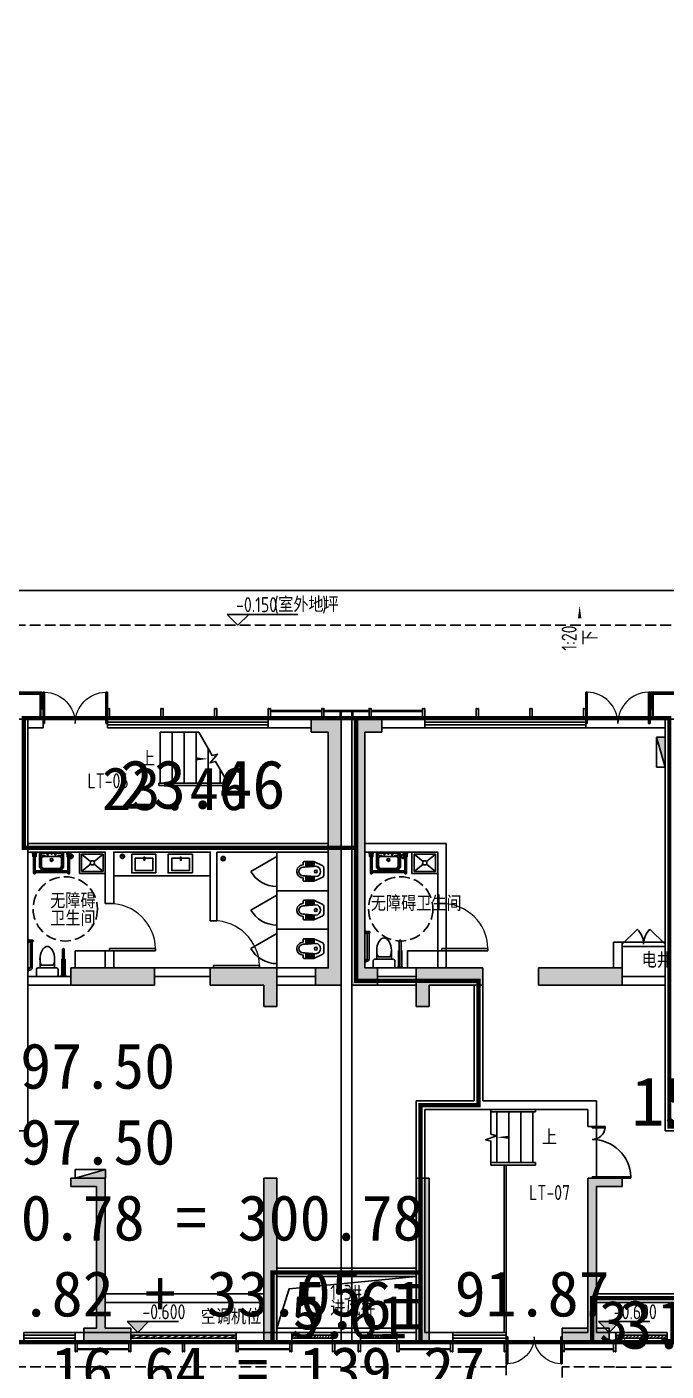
# Model space of a CAD drawing. Extents: x 512858 to 514372, y -232486 to -231710.
# Drawn here: x 513202.3 to 513217.2, y -231778.71 to -231747.37 of the extents above; entities that cross this region are included whole.
import ezdxf

# ---------------------------------------------------------------- set-up
doc = ezdxf.new("R2010")
doc.units = 0
doc.header["$LTSCALE"] = 1000
doc.linetypes.add('__DASH', pattern=[0.35, 0.25, -0.1])
doc.linetypes.add('DASH', pattern=[0.35, 0.25, -0.1])
doc.layers.get('0').update_dxf_attribs({"color": 252})
for name, color, linetype in [('$计算结果', 7, 'Continuous'), ('$面积结果', 7, 'Continuous'), ('2#HXT-1F$0$A-WALL-S', 253, 'Continuous'), ('6#-造型-1F（实施版）石材-STONE-S', 253, 'Continuous'), ('6#-造型-1F（实施版）金属型材-METAL-S', 253, 'Continuous'), ('6#-造型-1F（实施版）门窗', 253, 'Continuous'), ('A-ANNO-100-DIM-E', 253, 'Continuous'), ('A-ANNO-100-SYMB', 253, 'Continuous'), ('A-ANNO-100-TXT', 252, 'Continuous'), ('A-ANNO-50-SYMB', 252, 'Continuous'), ('A-DOOR', 252, 'Continuous'), ('A-FIRE-DOOR', 252, 'Continuous'), ('A-HOLE-E', 253, 'Continuous'), ('A-METAL-E', 253, 'Continuous'), ('A-METAL-S', 253, 'Continuous'), ('A-PATT-COLU', 253, 'Continuous'), ('A-SOIL-E', 253, 'Continuous'), ('A-STAIR', 252, 'Continuous'), ('A-STONE-S', 253, 'Continuous'), ('A-STR-CONC-B', 252, 'Continuous'), ('A-TECH-SANT', 253, 'Continuous'), ('A-WALL-S', 252, 'Continuous'), ('A-WINDOW', 253, 'Continuous'), ('AA-洁具及厨具', 253, 'Continuous'), ('B1+B2户型(2#185报审版）-2$0$A-DOOR', 253, 'Continuous'), ('LVTRY', 253, 'Continuous'), ('Y-阳台地漏(不提资)', 253, 'Continuous'), ('洁具', 253, 'Continuous'), ('看线', 253, 'Continuous'), ('面积-免计容-养老服务用房-1', 185, 'Continuous')]:
    doc.layers.add(name, color=color, linetype=linetype)
for name, color, linetype, lineweight in [('P-FIRE-FH', 252, 'Continuous', 25), ('面积-计容-住宅-1', 1, 'Continuous', 0), ('面积-计容-社区医疗卫生中心-1', 18, 'Continuous', 0), ('面积-计容-社区文化活动中心-1', 30, 'Continuous', 0)]:
    doc.layers.add(name, color=color, linetype=linetype, lineweight=lineweight)
doc.styles.add('dw', font='simhei.ttf')
doc.styles.add('TYDG_02', font='TSSDENG.shx', dxfattribs={"width": 0.8, "bigfont": 'hztxt.shx'})

# ---------------------------------------------------------------- blocks, each defined once
blk = doc.blocks.new('1新321F结构')
at = {"layer": 'A-PATT-COLU'}
for points in [[(-131457, -995271), (-131057, -995271), (-130757, -994971), (-131457, -994971)], [(-130757, -994971), (-131057, -995271), (-131057, -1000771), (-130757, -1001171)], [(-130207, -995271), (-130507, -994971), (-130507, -1001171), (-130207, -1000771)], [(-129807, -994971), (-130507, -994971), (-130207, -995271), (-129807, -995271)], [(-137057, -1001171), (-135107, -1001171), (-135107, -1000771), (-137057, -1000771)], [(-133807, -1001171), (-132557, -1001171), (-132257, -1000771), (-133807, -1000771)], [(-132257, -1000771), (-132557, -1001171), (-132557, -1001671), (-132257, -1001671)], [(-131357, -1001171), (-130757, -1001171), (-131057, -1000771), (-131357, -1000771)], [(-129907, -1000771), (-130207, -1000771), (-130507, -1001171), (-129907, -1001171)], [(-127457, -1000771), (-129007, -1000771), (-128707, -1001171), (-127457, -1001171)], [(-128707, -1001171), (-129007, -1000771), (-129007, -1001671), (-128707, -1001671)], [(-124207, -1000771), (-126157, -1000771), (-126157, -1001171), (-124207, -1001171)], [(-136457, -1005871), (-136257, -1005671), (-137057, -1005671), (-137057, -1005871)], [(-136257, -1005671), (-136457, -1005871), (-136457, -1009171), (-136357, -1009271), (-136257, -1009171)], [(-132557, -1005671), (-132557, -1009471), (-132257, -1009471), (-132257, -1005671)], [(-129007, -1005671), (-129007, -1009471), (-128707, -1009471), (-128707, -1005671)], [(-125007, -1005671), (-124807, -1005871), (-124207, -1005871), (-124207, -1005671)], [(-124807, -1005871), (-125007, -1005671), (-125007, -1009171), (-124907, -1009271), (-124807, -1009171)], [(-136357, -1009271), (-136457, -1009171), (-136757, -1009171), (-136757, -1009471), (-136357, -1009471)], [(-135657, -1009171), (-136257, -1009171), (-136357, -1009271), (-136357, -1009471), (-135657, -1009471)], [(-125607, -1009471), (-124907, -1009471), (-124907, -1009271), (-125007, -1009171), (-125607, -1009171)], [(-124907, -1009271), (-124907, -1009471), (-124507, -1009471), (-124507, -1009171), (-124807, -1009171)]]:
    blk.add_hatch(color=256, dxfattribs=at).paths.add_polyline_path(points)
at = {"layer": 'A-STR-CONC-B'}
for p, q in [((-131457, -994971), (-130757, -994971)), ((-131457, -994971), (-131457, -995271)), ((-130757, -994971), (-130757, -1001171)), ((-130507, -994971), (-130507, -1001171)), ((-129807, -994971), (-130507, -994971)), ((-129807, -995271), (-129807, -994971)), ((-131457, -995271), (-131057, -995271)), ((-131057, -995271), (-131057, -1000771)), ((-130207, -995271), (-130207, -1000771)), ((-129807, -995271), (-130207, -995271)), ((-137057, -1000771), (-135107, -1000771)), ((-137057, -1000771), (-137057, -1001171)), ((-135107, -1000771), (-135107, -1001171)), ((-133807, -1000771), (-132257, -1000771)), ((-133807, -1000771), (-133807, -1001171)), ((-132257, -1000771), (-132257, -1001671)), ((-131357, -1000771), (-131057, -1000771)), ((-131357, -1000771), (-131357, -1001171)), ((-129907, -1000771), (-130207, -1000771)), ((-129907, -1001171), (-129907, -1000771)), ((-127457, -1000771), (-129007, -1000771)), ((-129007, -1000771), (-129007, -1001671)), ((-127457, -1001171), (-127457, -1000771)), ((-124207, -1000771), (-126157, -1000771)), ((-126157, -1001171), (-126157, -1000771)), ((-124207, -1001171), (-124207, -1000771)), ((-137057, -1001171), (-135107, -1001171)), ((-133807, -1001171), (-132557, -1001171)), ((-132557, -1001171), (-132557, -1001671)), ((-131357, -1001171), (-130757, -1001171)), ((-129907, -1001171), (-130507, -1001171)), ((-127457, -1001171), (-128707, -1001171)), ((-128707, -1001171), (-128707, -1001671)), ((-124207, -1001171), (-126157, -1001171)), ((-132257, -1001671), (-132557, -1001671)), ((-128707, -1001671), (-129007, -1001671)), ((-136257, -1005671), (-137057, -1005671)), ((-137057, -1005871), (-137057, -1005671)), ((-136457, -1005871), (-137057, -1005871)), ((-136457, -1005871), (-136457, -1009171)), ((-136257, -1005671), (-136257, -1009171)), ((-132557, -1005671), (-132557, -1009471)), ((-132257, -1005671), (-132557, -1005671)), ((-132257, -1005671), (-132257, -1009471)), ((-129007, -1005671), (-129007, -1009471)), ((-128707, -1005671), (-129007, -1005671)), ((-128707, -1005671), (-128707, -1009471)), ((-125007, -1005671), (-124207, -1005671)), ((-125007, -1005671), (-125007, -1009171)), ((-124807, -1005871), (-124207, -1005871)), ((-124807, -1005871), (-124807, -1009171)), ((-124207, -1005671), (-124207, -1005871)), ((-136457, -1009171), (-136757, -1009171)), ((-136757, -1009471), (-136757, -1009171)), ((-135657, -1009171), (-136257, -1009171)), ((-135657, -1009471), (-135657, -1009171)), ((-125607, -1009171), (-125007, -1009171)), ((-125607, -1009171), (-125607, -1009471)), ((-124807, -1009171), (-124507, -1009171)), ((-124507, -1009171), (-124507, -1009471)), ((-136357, -1009471), (-136757, -1009471)), ((-135657, -1009471), (-136357, -1009471)), ((-132257, -1009471), (-132557, -1009471)), ((-128707, -1009471), (-129007, -1009471)), ((-125607, -1009471), (-124907, -1009471)), ((-124907, -1009471), (-124507, -1009471))]:
    blk.add_line(p, q, dxfattribs=at)
blk = doc.blocks.new('1新77A$C3B0876DE')
at = {"layer": '看线', "linetype": 'DASH', "elevation": 0}
for points in [[(-64970, 36642), (-65256, 52539), (-22844, 53299), (-22591, 39201), (-45007, 38800), (-44821, 28501), (-50521, 28399), (-50310, 16590), (1502, 16590), (1502, 2100), (-798, 2100), (-798, -700), (-2650, -700)], [(-27300, -300), (-27300, -1300), (-26000, -1300), (-26000, -300)], [(-27300, -700), (-44850, -700)], [(-24775, -700), (-26000, -700)], [(-18200, -709), (-24775, -709)]]:
    blk.add_lwpolyline(points, dxfattribs=at)
blk = doc.blocks.new('1新80A$C4A0C0E4D')
h = blk.add_hatch()
h.set_pattern_fill('ANSI31', color=13, scale=20, style=0)
h.set_pattern_definition([(45, (0, 0), (-22.45, 22.45), [])])
edge = h.paths.add_edge_path()
edge.add_arc((0, 0), 50, 180, 0)
edge.add_arc((0, 0), 50, 0, 180)
blk.add_circle((0, 0), 50)
blk = doc.blocks.new('1新150012525252A$C7796392C')
at = {"layer": 'LVTRY'}
for p, q in [((-421, 490), (-421, 19)), ((-381, 19), (-381, 490)), ((-381, 477), (379, 477)), ((-381, 437), (379, 437)), ((-222, 381), (-251, 349)), ((-251, 349), (-251, 26)), ((-232, 335), (-191, 381)), ((-232, 127), (-232, 335)), ((-222, 381), (221, 381)), ((232, 335), (191, 381)), ((221, 381), (251, 349)), ((232, 127), (232, 335)), ((251, 349), (251, 26)), ((379, 490), (379, 19)), ((419, 19), (419, 490)), ((-421, 19), (-381, 19)), ((-281, 123), (-253, 123)), ((-279, 51), (-253, 51)), ((251, 26), (-251, 26)), ((-192, 101), (-232, 127)), ((-232, 26), (-232, 79)), ((-232, 79), (-153, 79)), ((191, 100), (-189, 100)), ((-148, 84), (-148, 100)), ((90, 26), (-90, 26)), ((0, 26), (90, 26)), ((149, 84), (149, 100)), ((232, 79), (154, 79)), ((191, 100), (232, 127)), ((232, 26), (232, 79)), ((279, 123), (251, 123)), ((277, 51), (251, 51)), ((379, 19), (419, 19))]:
    blk.add_line(p, q, dxfattribs=at)
for points in [[(-280, 350), (-230, 410)], [(-280, 0), (-280, 350)], [(230, 410), (-230, 410)], [(280, 350), (230, 410)], [(280, 0), (280, 350)], [(280, 0), (-280, 0)]]:
    blk.add_lwpolyline(points, dxfattribs=at)
for points in [[(-341, 0), (-341, 13), (-461, 13), (-461, 0)], [(-439, 43), (-439, 30), (-447, 30), (-447, 43)], [(-425, 103), (-425, 13), (-439, 13), (-439, 103)], [(-376, 103), (-376, 13), (-363, 13), (-363, 103)], [(-363, 43), (-363, 30), (-355, 30), (-355, 43)], [(459, 0), (459, 13), (339, 13), (339, 0)], [(361, 43), (361, 30), (353, 30), (353, 43)], [(375, 103), (375, 13), (361, 13), (361, 103)], [(424, 103), (424, 13), (437, 13), (437, 103)], [(437, 43), (437, 30), (445, 30), (445, 43)]]:
    blk.add_lwpolyline(points, close=True, dxfattribs=at)
for centre, radius in [((-91, 54), 15), ((-1, 182), 33.1), ((-1, 182), 24.9), ((-1, 44), 8), ((89, 56), 15)]:
    blk.add_circle(centre, radius, dxfattribs=at)
for centre, radius, start, end in [((-401, 490), 20, 89.9999, 180), ((-401, 490), 20, 0.0006, 90.0006), ((399, 490), 20, 89.9999, 180), ((399, 490), 20, 0.0006, 90.0006), ((-189, 105), 5, 237.2444, 270), ((-153, 84), 5, 270, 0), ((154, 84), 5, 180, 270)]:
    blk.add_arc(centre, radius, start, end, dxfattribs=at)
blk = doc.blocks.new('1新17001ZJZJ17171616A$C1AC53746')
at = {"layer": 'LVTRY'}
for p, q in [((200, 80), (200, 420)), ((260, 390), (260, 110))]:
    blk.add_line(p, q, dxfattribs=at)
blk.add_lwpolyline([(430, 420), (200, 420), (200, 470, 0.414214), (170, 500), (30, 500, 0.414214), (0, 470), (0, 30, 0.414214), (30, 0), (170, 0, 0.414214), (200, 30), (200, 80), (430, 80)], format="xyb", dxfattribs=at)
for centre, radius, start, end in [((413, 23), 398, 53.3619, 112.5495), ((590, 250), 110, 303.4509, 56.5491), ((413, 477), 398, 247.4505, 306.6381)]:
    blk.add_arc(centre, radius, start, end, dxfattribs=at)
blk = doc.blocks.new('1新16001A$C29CE02E2')
at = {"layer": 'LVTRY'}
for p, q in [((-395, 13), (-395, 632)), ((-355, 632), (-355, 13)), ((-355, 13), (-395, 13))]:
    blk.add_line(p, q, dxfattribs=at)
for points in [[(-399, 403), (-399, 13), (-413, 13), (-413, 403)], [(-351, 403), (-351, 13), (-337, 13), (-337, 403)], [(-435, 0), (-435, 13), (-315, 13), (-315, 0)], [(-413, 37), (-413, 24), (-421, 24), (-421, 37)], [(-337, 37), (-337, 24), (-329, 24), (-329, 37)]]:
    blk.add_lwpolyline(points, close=True, dxfattribs=at)
for start, end in [(89.9994, 179.9994), (360, 90.0001)]:
    blk.add_arc((-375, 632), 20, start, end, dxfattribs=at)
at = {"layer": 'AA-洁具及厨具', "ltscale": 0.3, "extrusion": (-3.33617e-15, -3.68096e-16, -1), "zscale": -1, "rotation": 89.9999999562683}
blk.add_blockref('1新17001ZJZJ17171616A$C1AC53746', (250, 0), dxfattribs=at)
blk = doc.blocks.new('1新73A$C102F5F07')
at = {"layer": 'LVTRY'}
for points in [[(0, -130), (13, -130), (13, -210), (0, -210)], [(0, -790), (13, -790), (13, -870), (0, -870)]]:
    blk.add_lwpolyline(points, close=True, dxfattribs=at)
for points in [[(13, -150), (40, -150, -0.414214), (100, -210), (100, -810)], [(13, -190), (40, -190, -0.414214), (60, -210), (60, -810)]]:
    blk.add_lwpolyline(points, format="xyb", dxfattribs=at)
for points in [[(13, -810), (100, -810)], [(13, -850), (100, -850)]]:
    blk.add_lwpolyline(points, dxfattribs=at)
blk.add_arc((100, -830), 20, 269.9531, 90, dxfattribs=at)
blk = doc.blocks.new('1新78A$C4325192B')
at = {"xscale": -1}
blk.add_blockref('1新73A$C102F5F07', (0, 0), dxfattribs=at)
at = {"layer": 'AA-洁具及厨具', "ltscale": 0.3, "extrusion": (0, 0, -1), "zscale": -1, "rotation": 179.9999736112728}
blk.add_blockref('1新16001A$C29CE02E2', (450, 0), dxfattribs=at)
blk = doc.blocks.new('1新81A$C4DE61101')
at = {"color": 8, "linetype": '__DASH'}
blk.add_circle((0, 0), 750, dxfattribs=at)
blk = doc.blocks.new('1新13$plan$00002878')
at = {"layer": '洁具', "color": 0}
for p, q in [((-198, -230), (-127, -230)), ((-198, -250), (-127, -250)), ((-198, -255), (-125, -255)), ((-198, -275), (-125, -275)), ((-198, -280), (-123, -280)), ((-198, -300), (-123, -300)), ((-198, -305), (-121, -305)), ((-120, -192), (-100, -450)), ((120, -192), (100, -450)), ((198, -305), (121, -305)), ((198, -280), (123, -280)), ((198, -300), (123, -300)), ((198, -255), (125, -255)), ((198, -275), (125, -275)), ((198, -230), (127, -230)), ((198, -250), (127, -250)), ((-198, -325), (-121, -325)), ((-198, -330), (-119, -330)), ((-198, -350), (-119, -350)), ((-198, -355), (-117, -355)), ((-198, -375), (-117, -375)), ((-198, -380), (-115, -380)), ((-198, -400), (-115, -400)), ((-198, -405), (-113, -405)), ((-198, -425), (-113, -425)), ((-100, -450), (-100, -486)), ((100, -450), (100, -486)), ((198, -405), (113, -405)), ((198, -425), (113, -425)), ((198, -380), (115, -380)), ((198, -400), (115, -400)), ((198, -355), (117, -355)), ((198, -375), (117, -375)), ((198, -330), (119, -330)), ((198, -350), (119, -350)), ((198, -325), (121, -325))]:
    blk.add_line(p, q, dxfattribs=at)
at = {"layer": '洁具'}
blk.add_lwpolyline([(-150, -486), (-210, -486, -0.414214), (-230, -466), (-230, -247, -0.108031), (-228, -239), (-132, -29, -0.293069), (-87, 0), (87, 0, -0.293069), (132, -29), (228, -239, -0.108031), (230, -247), (230, -466, -0.414214), (210, -486), (150, -486, -0.370477), (18, -634, -0.440428)], format="xyb", close=True, dxfattribs=at)
at = {"layer": '洁具', "color": 0}
blk.add_circle((1, -190), 33.9, dxfattribs=at)
for centre, radius, start, end in [((-198, -240), 10, 90, 270), ((-198, -265), 10, 90, 270), ((-198, -290), 10, 90, 270), ((-198, -315), 10, 90, 270), ((-127, -240), 10, 270, 90), ((-125, -265), 10, 270, 90), ((-123, -290), 10, 270, 90), ((-121, -315), 10, 270, 90), ((-1, -198), 120, 89.7121, 177.2241), ((1, -198), 120, 2.7759, 90.2879), ((121, -315), 10, 90, 270), ((123, -290), 10, 90, 270), ((125, -265), 10, 90, 270), ((127, -240), 10, 90, 270), ((198, -240), 10, 270, 90), ((198, -265), 10, 270, 90), ((198, -290), 10, 270, 90), ((198, -315), 10, 270, 90), ((-198, -340), 10, 90, 270), ((-198, -365), 10, 90, 270), ((-198, -390), 10, 90, 270), ((-198, -415), 10, 90, 270), ((-119, -340), 10, 270, 90), ((-117, -365), 10, 270, 90), ((-115, -390), 10, 270, 90), ((-113, -415), 10, 270, 90), ((0, -485), 100, 180.775, 359.225), ((113, -415), 10, 90, 270), ((115, -390), 10, 90, 270), ((117, -365), 10, 90, 270), ((119, -340), 10, 90, 270), ((198, -340), 10, 270, 90), ((198, -365), 10, 270, 90), ((198, -390), 10, 270, 90), ((198, -415), 10, 270, 90)]:
    blk.add_arc(centre, radius, start, end, dxfattribs=at)
blk = doc.blocks.new('1新07$DorLib2D$00000228')
at = {"color": 0}
blk.add_line((0.5, 0), (0, 0.866), dxfattribs=at)
blk.add_arc((0.5, 0), 1, 120, 180, dxfattribs=at)
blk = doc.blocks.new('1新86A$C61515887')
at = {"layer": 'A-TECH-SANT'}
blk.add_lwpolyline([(-1200, 450), (-1200, -450), (0, -450), (0, 450)], close=True, dxfattribs=at)
at = {"layer": 'A-TECH-SANT', "xscale": -700, "yscale": -700, "zscale": 100, "rotation": 270}
blk.add_blockref('1新07$DorLib2D$00000228', (-1200, 0), dxfattribs=at)
at = {"layer": 'A-TECH-SANT', "rotation": 270}
blk.add_blockref('1新13$plan$00002878', (-100, 0), dxfattribs=at)
blk = doc.blocks.new('1新181酒店一层$0$$lvtry$00000012')
for p, q in [((-250, -50), (-39, -219)), ((-250, -450), (-39, -281)), ((39, -219), (250, -50)), ((39, -281), (250, -450))]:
    blk.add_line(p, q)
for points in [[(300, -500), (300, 0), (-300, 0), (-300, -500)], [(250, -450), (250, -50), (-250, -50), (-250, -450)]]:
    blk.add_lwpolyline(points, close=True)
blk.add_circle((0, -250), 50)
blk = doc.blocks.new('1新14$plan$00003701')
for points in [[(-283, -433), (-283, 0), (283, 0), (283, -433), (-283, -433)], [(-212, -93), (-212, -382), (200, -382), (200, -93), (-4, -93)], [(-23, -93), (-212, -93)], [(-23, -66), (-23, -139), (-4, -139), (-4, -66), (-23, -66)]]:
    blk.add_lwpolyline(points)
blk = doc.blocks.new('1新74A$C140F6875')
at = {"layer": 'A-TECH-SANT'}
blk.add_lwpolyline([(-2850, 2250), (-5100, 2250), (-5100, 2800), (-2850, 2800)], close=True, dxfattribs=at)
at = {"layer": 'LVTRY'}
blk.add_lwpolyline([(-6000, 500), (-5300, 500), (-5300, 100), (-6000, 100)], close=True, dxfattribs=at)
at = {"layer": 'LVTRY', "elevation": 0}
blk.add_lwpolyline([(1750, 500), (2450, 500), (2450, 100), (1750, 100)], close=True, dxfattribs=at)
for name, p in [('1新86A$C61515887', (-100, 2350)), ('1新81A$C4DE61101', (-6230, 1477)), ('1新81A$C4DE61101', (1588, 1477, 0)), ('1新86A$C61515887', (-100, 1450)), ('1新86A$C61515887', (-100, 550))]:
    blk.add_blockref(name, p)
at = {"layer": 'A-TECH-SANT', "yscale": -1, "rotation": 180}
for p in [(-4400, 2750), (-3550, 2750)]:
    blk.add_blockref('1新14$plan$00003701', p, dxfattribs=at)
at = {"layer": 'LVTRY', "rotation": 180}
for name, p in [('1新150012525252A$C7796392C', (-6550, 2800)), ('1新150012525252A$C7796392C', (1300, 2800, 0)), ('1新78A$C4325192B', (750, 100)), ('1新78A$C4325192B', (-7100, -100))]:
    blk.add_blockref(name, p, dxfattribs=at)
at = {"layer": 'LVTRY', "xscale": -1}
for p in [(-5600, 2800), (2150, 2800, 0)]:
    blk.add_blockref('1新181酒店一层$0$$lvtry$00000012', p, dxfattribs=at)
at = {"layer": 'Y-阳台地漏(不提资)', "xscale": -1}
for p in [(-6100, 2700), (-4900, 2700), (-2550, 2650), (1650, 2700, 0)]:
    blk.add_blockref('1新80A$C4A0C0E4D', p, dxfattribs=at)
blk = doc.blocks.new('1新332#HXT-1F')
at = {"layer": '2#HXT-1F$0$A-WALL-S'}
for p, q in [((-139657, -994971), (-138057, -994971)), ((-138057, -1004571), (-138057, -994971)), ((-123207, -994971), (-123207, -1004571)), ((-121607, -994971), (-123207, -994971)), ((-139357, -1004571), (-138057, -1004571)), ((-121907, -1004571), (-123207, -1004571))]:
    blk.add_line(p, q, dxfattribs=at)
blk = doc.blocks.new('1新09$TwtSys$00000434')
for p, q in [((-0.5, 0.5), (-0.5, -0.5)), ((-0.5, -0.5), (0.5, 0.5)), ((0.5, 0.5), (-0.5, 0.5)), ((0.5, -0.5), (0.5, 0.5)), ((-0.5, -0.5), (0.5, -0.5))]:
    blk.add_line(p, q)
blk.add_solid([(0.5, -0.5), (0.5, 0.5), (-0.5, -0.5)])
blk = doc.blocks.new('1新89A$C71297C34')
at = {"layer": 'P-FIRE-FH', "xscale": 700.0000000000001, "yscale": 200.0000000000001, "zscale": 700.0000000000001, "rotation": 90}
blk.add_blockref('1新09$TwtSys$00000434', (-23700, 13628, 0), dxfattribs=at)
at = {"layer": 'P-FIRE-FH', "xscale": 700, "yscale": 200, "zscale": 700}
blk.add_blockref('1新09$TwtSys$00000434', (-36997, 3800, 0), dxfattribs=at)
blk = doc.blocks.new('1新170gthegsffsf')
at = {"layer": '6#-造型-1F（实施版）金属型材-METAL-S'}
blk.add_lwpolyline([(2575456, -483476), (2575446, -483476), (2575446, -483466), (2575416, -483466), (2575416, -483476), (2575406, -483476), (2575406, -483226), (2575456, -483226)], close=True, dxfattribs=at)
blk = doc.blocks.new('1新88A$C6F092640')
at = {"layer": '6#-造型-1F（实施版）石材-STONE-S', "elevation": 0}
for points in [[(-41350, 14400), (-41350, 15000), (-40750, 15000), (-40750, 14900), (-38750, 14900), (-38750, 15000), (-38150, 15000), (-38150, 14400)], [(-41330, 14400), (-41330, 14980), (-40770, 14980), (-40770, 14880), (-38730, 14880), (-38730, 14980), (-38170, 14980), (-38170, 14400)], [(-20700, 14400), (-20700, 15000), (-21300, 15000), (-21300, 14900), (-23300, 14900), (-23300, 15000), (-23900, 15000), (-23900, 14400)], [(-20720, 14400), (-20720, 14980), (-21280, 14980), (-21280, 14880), (-23320, 14880), (-23320, 14980), (-23880, 14980), (-23880, 14400)]]:
    blk.add_lwpolyline(points, dxfattribs=at)
at = {"layer": '6#-造型-1F（实施版）金属型材-METAL-S', "elevation": 0}
for points in [[(-41380, 14590), (-41380, 15030), (-38120, 15030), (-38120, 14640)], [(-20670, 14590), (-20670, 15030), (-23930, 15030), (-23930, 14640)]]:
    blk.add_lwpolyline(points, dxfattribs=at)
at = {"layer": 'A-STONE-S'}
for p, q in [((-31170, 14400, 0), (-31170, 14580, 0)), ((-31150, 14400, 0), (-31150, 14600, 0)), ((-30900, 14400, 0), (-30900, 14600, 0)), ((-30880, 14400, 0), (-30880, 14580, 0))]:
    blk.add_line(p, q, dxfattribs=at)
at = {"layer": 'A-STONE-S', "elevation": 0}
for points in [[(-32800, 14600), (-31600, 14600)], [(-32800, 14580), (-31600, 14580)], [(-31550, 14600), (-30500, 14600)], [(-31550, 14580), (-31170, 14580)], [(-31150, 14580), (-30900, 14580)], [(-30880, 14580), (-30500, 14580)], [(-30450, 14600), (-29250, 14600)], [(-30450, 14580), (-29250, 14580)], [(-37300, -280), (-36100, -280)], [(-37300, -300), (-36100, -300)], [(-33550, -280), (-32350, -280)], [(-33550, -300), (-32350, -300)], [(-29800, -280), (-28600, -280)], [(-29800, -300), (-28600, -300)], [(-25950, -280), (-24800, -280)], [(-25950, -300), (-24800, -300)]]:
    blk.add_lwpolyline(points, dxfattribs=at)
at = {"layer": '6#-造型-1F（实施版）门窗', "rotation": 180}
for p in [(2537306, -468826, 0), (2538856, -468826, 0), (2540106, -468826, 0), (2541356, -468826, 0), (2542606, -468826, 0), (2543856, -468826, 0)]:
    blk.add_blockref('1新170gthegsffsf', p, dxfattribs=at)
at = {"layer": '6#-造型-1F（实施版）门窗', "xscale": -1, "rotation": 180}
for p in [(-2605906, -468826, 0), (-2604656, -468826, 0), (-2603406, -468826, 0), (-2602156, -468826, 0), (-2600906, -468826, 0), (-2599356, -468826, 0)]:
    blk.add_blockref('1新170gthegsffsf', p, dxfattribs=at)
at = {"layer": '6#-造型-1F（实施版）门窗'}
for p in [(-2612756, 483126, 0), (-2611506, 483126, 0), (-2610256, 483126, 0), (-2609006, 483126, 0), (-2607756, 483126, 0), (-2606756, 483126, 0), (-2606156, 483126, 0), (-2605256, 483126, 0), (-2604006, 483126, 0), (-2602756, 483126, 0), (-2601406, 483126, 0), (-2600206, 483126, 0)]:
    blk.add_blockref('1新170gthegsffsf', p, dxfattribs=at)
blk = doc.blocks.new('1新04$DorLib2D$00000002')
for p, q in [((-0.5, 0), (-0.5, 0.4875)), ((-0.475, 0.4875), (-0.5, 0.4875)), ((-0.475, 0), (-0.475, 0.4875)), ((0.475, 0), (0.475, 0.4875)), ((0.475, 0.4875), (0.5, 0.4875)), ((0.5, 0), (0.5, 0.4875)), ((-0.5, 0), (-0.475, 0)), ((0.5, 0), (0.475, 0))]:
    blk.add_line(p, q)
at = {"lineweight": 13}
for centre, start, end in [((-0.4875, 0), 0, 88.53072), ((0.4875, 0), 91.46928, 180)]:
    blk.add_arc(centre, 0.4875, start, end, dxfattribs=at)
blk = doc.blocks.new('1新10$WINLIB2D$00000001')
at = {"color": 0}
for points in [[(-0.5, 0.5), (-0.5, -0.5)], [(-0.5, 0.5), (0.5, 0.5)], [(0.5, -0.5), (0.5, 0.5)], [(0.5, 0.1667), (-0.5, 0.1667)], [(0.5, -0.1667), (-0.5, -0.1667)], [(-0.5, -0.5), (0.5, -0.5)]]:
    blk.add_lwpolyline(points, dxfattribs=at)
blk = doc.blocks.new('1新06$DorLib2D$00000225')
at = {"color": 0}
for p, q in [((0.475, -0.001), (0.475, 0.752)), ((0.475, 0.752), (0.5, 0.752)), ((0.5, -0.001), (0.5, 0.752)), ((-0.5, 0), (-0.5, 0.252)), ((-0.475, 0.252), (-0.5, 0.252)), ((-0.475, 0), (-0.475, 0.252)), ((-0.475, 0), (-0.5, 0)), ((0.475, -0.001), (0.5, -0.001))]:
    blk.add_line(p, q, dxfattribs=at)
for centre, radius, start, end in [((0.505, -0.002), 0.755, 92.2493, 179.7238), ((-0.501, 0.003), 0.251, 359.7899, 84.0974)]:
    blk.add_arc(centre, radius, start, end, dxfattribs=at)
blk = doc.blocks.new('1新11$WINLIB2D$00000039')
at = {"color": 0}
for points in [[(-0.5, 0.5), (-0.5, -0.5)], [(0.5, 0.5), (-0.5, 0.5)], [(0.5, -0.5), (0.5, 0.5)], [(-0.5, 0.167), (0.5, 0.167)], [(-0.384, -0.167), (-0.448, 0.167)], [(-0.316, -0.167), (-0.38, 0.167)], [(-0.248, -0.167), (-0.312, 0.167)], [(-0.18, -0.167), (-0.244, 0.167)], [(-0.112, -0.167), (-0.176, 0.167)], [(-0.044, -0.167), (-0.108, 0.167)], [(0.024, -0.167), (-0.04, 0.167)], [(0.092, -0.167), (0.028, 0.167)], [(0.16, -0.167), (0.096, 0.167)], [(0.228, -0.167), (0.164, 0.167)], [(0.296, -0.167), (0.232, 0.167)], [(0.364, -0.167), (0.3, 0.167)], [(0.432, -0.167), (0.368, 0.167)], [(0.5, -0.167), (0.436, 0.167)], [(-0.452, -0.167), (-0.5, 0.084)], [(-0.5, -0.167), (0.5, -0.167)], [(0.5, -0.5), (-0.5, -0.5)]]:
    blk.add_lwpolyline(points, dxfattribs=at)
blk = doc.blocks.new('1新03$DorLib2D$00000001')
for p, q in [((0.45, 0.975), (0.5, 0.975)), ((0.45, 0), (0.45, 0.975)), ((0.5, 0), (0.5, 0.975)), ((0.5, 0), (0.45, 0))]:
    blk.add_line(p, q)
at = {"lineweight": 13}
blk.add_arc((0.475, 0), 0.975, 91.4693, 180, dxfattribs=at)
blk = doc.blocks.new('1新05$DorLib2D$00000116')
at = {"color": 0}
for p, q in [((-0.5, 0), (-0.146, 0.354)), ((0.5, 0), (0.146, 0.354))]:
    blk.add_line(p, q, dxfattribs=at)
for centre, start, end in [((-0.5, 0), 0, 45), ((0.5, 0), 135, 180)]:
    blk.add_arc(centre, 0.5, start, end, dxfattribs=at)

msp = doc.modelspace()

# ---------------------------------------------------------------- hatches: boundary and pattern name
at = {"layer": 'A-ANNO-100-DIM-E'}
for points in [[(513204.888, -231777.811), (513204.638, -231777.561), (513205.138, -231777.561)], [(513215.875, -231777.811), (513215.625, -231777.561), (513216.125, -231777.561)]]:
    msp.add_hatch(color=252, dxfattribs=at).paths.add_polyline_path(points)

# ---------------------------------------------------------------- linework, layer by layer
at = {"color": 252}
msp.add_line((513209.629, -231763.511), (513209.879, -231763.511), dxfattribs=at)
for points in [[(513209.879, -231776.311), (513209.629, -231776.311)], [(513209.629, -231776.511), (513209.879, -231776.511)], [(513209.879, -231777.811), (513209.629, -231777.811)], [(513209.879, -231778.011), (513209.629, -231778.011)]]:
    msp.add_lwpolyline(points, dxfattribs=at)
at = {"layer": 'A-ANNO-100-DIM-E', "color": 252}
for p, q in [((513207.224, -231761.32), (513206.974, -231761.07)), ((513206.974, -231761.07), (513208.623, -231761.07)), ((513207.224, -231761.32), (513207.474, -231761.07)), ((513204.888, -231777.811), (513204.638, -231777.561)), ((513204.638, -231777.561), (513205.838, -231777.561)), ((513204.888, -231777.811), (513205.138, -231777.561)), ((513215.875, -231777.811), (513215.625, -231777.561)), ((513215.625, -231777.561), (513216.825, -231777.561)), ((513215.875, -231777.811), (513216.125, -231777.561))]:
    msp.add_line(p, q, dxfattribs=at)
at = {"layer": 'A-ANNO-100-SYMB', "color": 252}
for points in [[(513215.188, -231762.45, 0, 0, 0), (513215.188, -231760.861, 0, 0.08, 0), (513215.188, -231761.161, 0, 0, 0)], [(513207.666, -231778.302, 0, 0, 0), (513207.666, -231779.891, 0, 0.08, 0), (513207.666, -231779.591, 0, 0, 0)]]:
    msp.add_lwpolyline(points, format="xyseb", dxfattribs=at)
at = {"layer": 'A-ANNO-50-SYMB', "color": 252}
for points in [[(513205.269, -231764.436, 0, 0, 0), (513206.529, -231764.436, 0, 0.08, 0), (513206.229, -231764.436, 0, 0, 0)], [(513214.239, -231773.261, 0, 0, 0), (513213.259, -231773.261, 0, 0.08, 0), (513213.559, -231773.261, 0, 0, 0)]]:
    msp.add_lwpolyline(points, format="xyseb", dxfattribs=at)
at = {"layer": 'A-DOOR', "color": 252}
for p, q in [((513202.679, -231763.511), (513204.179, -231763.511)), ((513215.329, -231763.511), (513216.829, -231763.511)), ((513211.879, -231768.911), (513211.879, -231767.811)), ((513212.079, -231768.911), (513212.079, -231767.811)), ((513215.579, -231774.211), (513215.579, -231773.011)), ((513214.779, -231778.011), (513213.479, -231778.011))]:
    msp.add_line(p, q, dxfattribs=at)
for points in [[(513205.279, -231769.311), (513206.579, -231769.311)], [(513205.279, -231769.511), (513206.579, -231769.511)]]:
    msp.add_lwpolyline(points, dxfattribs=at)
at = {"layer": 'A-FIRE-DOOR', "color": 252}
for p, q in [((513216.179, -231768.711), (513217.179, -231768.711)), ((513216.179, -231768.811), (513217.179, -231768.811))]:
    msp.add_line(p, q, dxfattribs=at)
at = {"layer": 'A-HOLE-E', "color": 252}
msp.add_lwpolyline([(513208.129, -231777.711), (513211.379, -231777.711), (513211.379, -231776.511), (513208.129, -231776.511)], close=True, dxfattribs=at)
msp.add_lwpolyline([(513208.129, -231777.711), (513208.415, -231776.799), (513211.379, -231776.511)], dxfattribs=at)
at = {"layer": 'A-METAL-E', "color": 252}
for points in [[(513213.429, -231777.811), (513213.429, -231773.911)], [(513213.479, -231777.811), (513213.479, -231773.911)]]:
    msp.add_lwpolyline(points, dxfattribs=at)
at = {"layer": 'A-METAL-S', "color": 252}
msp.add_lwpolyline([(513211.379, -231769.311), (513210.479, -231769.311)], dxfattribs=at)
at = {"layer": 'A-SOIL-E', "color": 252, "linetype": '__DASH'}
for points in [[(513209.629, -231777.811), (513209.629, -231769.711)], [(513209.879, -231777.811), (513209.879, -231769.711)]]:
    msp.add_lwpolyline(points, dxfattribs=at)
at = {"layer": 'A-STAIR', "color": 252}
for p, q in [((513205.409, -231763.811), (513206.308, -231763.811)), ((513205.409, -231763.811), (513205.409, -231765.001)), ((513205.689, -231763.811), (513205.689, -231765.001)), ((513205.969, -231763.811), (513205.969, -231765.001)), ((513206.249, -231763.811), (513206.249, -231765.001)), ((513206.529, -231764.193), (513206.529, -231765.001)), ((513206.809, -231764.678), (513206.809, -231765.001)), ((513205.379, -231765.001), (513205.379, -231765.061)), ((513207.029, -231765.061), (513206.995, -231765.001)), ((513213.259, -231773.851), (513213.259, -231772.671)), ((513213.539, -231773.851), (513213.539, -231772.671)), ((513213.819, -231773.851), (513213.819, -231772.671)), ((513214.099, -231773.851), (513214.099, -231772.671)), ((513214.159, -231772.671), (513214.159, -231772.611)), ((513214.159, -231773.911), (513214.159, -231773.851))]:
    msp.add_line(p, q, dxfattribs=at)
for points in [[(513236.679, -231763.511), (513236.679, -231760.511), (513189.554, -231760.511), (513189.482, -231756.477), (513188.18, -231756.5)], [(513207.029, -231765.061), (513206.703, -231764.496), (513206.573, -231764.531), (513206.746, -231764.325), (513206.624, -231764.358), (513206.308, -231763.811)], [(513205.379, -231765.001), (513206.995, -231765.001)], [(513205.379, -231765.061), (513207.029, -231765.061)], [(513213.119, -231772.611), (513213.119, -231773.191), (513213.249, -231773.226), (513212.996, -231773.318), (513213.119, -231773.351), (513213.119, -231773.911)], [(513214.159, -231772.611), (513213.119, -231772.611)], [(513214.159, -231772.671), (513213.119, -231772.671)], [(513214.159, -231773.851), (513213.119, -231773.851)], [(513214.159, -231773.911), (513213.119, -231773.911)]]:
    msp.add_lwpolyline(points, dxfattribs=at)
at = {"layer": 'A-WALL-S', "color": 252}
for p, q in [((513202.329, -231763.511), (513202.679, -231763.511)), ((513202.329, -231763.511), (513202.329, -231763.711)), ((513207.929, -231763.511), (513208.929, -231763.511)), ((513208.929, -231763.511), (513208.929, -231763.711)), ((513210.579, -231763.511), (513211.579, -231763.511)), ((513210.579, -231763.511), (513210.579, -231763.711)), ((513215.329, -231763.511), (513217.279, -231763.511)), ((513202.329, -231763.711), (513202.679, -231763.711)), ((513207.929, -231763.711), (513208.929, -231763.711)), ((513210.579, -231763.711), (513211.579, -231763.711)), ((513215.329, -231763.711), (513217.179, -231763.711)), ((513217.179, -231768.711), (513217.179, -231763.711)), ((513202.329, -231766.411), (513204.229, -231766.411)), ((513202.329, -231766.411), (513202.329, -231766.611)), ((513204.229, -231766.411), (513206.629, -231766.411)), ((513206.629, -231766.411), (513209.329, -231766.411)), ((513209.329, -231766.411), (513209.329, -231766.611)), ((513210.179, -231766.411), (513212.079, -231766.411)), ((513210.179, -231766.411), (513210.179, -231766.611)), ((513212.079, -231767.811), (513212.079, -231766.411)), ((513202.329, -231766.611), (513204.129, -231766.611)), ((513204.129, -231767.811), (513204.129, -231766.611)), ((513204.329, -231767.811), (513204.329, -231766.611)), ((513204.329, -231766.611), (513206.579, -231766.611)), ((513206.579, -231768.211), (513206.579, -231766.611)), ((513206.729, -231768.211), (513206.729, -231766.611)), ((513206.729, -231766.611), (513209.329, -231766.611)), ((513210.179, -231766.611), (513211.879, -231766.611)), ((513211.879, -231767.811), (513211.879, -231766.611)), ((513204.129, -231769.311), (513204.129, -231768.911)), ((513204.329, -231769.311), (513204.329, -231768.911)), ((513211.879, -231769.311), (513211.879, -231768.911)), ((513212.079, -231769.311), (513212.079, -231768.911)), ((513215.979, -231769.311), (513215.979, -231768.711)), ((513215.979, -231768.711), (513216.179, -231768.711)), ((513216.179, -231769.311), (513216.179, -231768.811)), ((513216.179, -231768.811), (513216.179, -231768.811)), ((513217.179, -231768.711), (513217.179, -231768.711)), ((513217.179, -231768.811), (513217.179, -231768.811)), ((513217.179, -231769.511), (513217.179, -231768.811)), ((513204.129, -231769.311), (513204.329, -231769.311)), ((513206.579, -231769.311), (513206.729, -231769.311)), ((513211.879, -231769.311), (513212.079, -231769.311)), ((513215.979, -231769.311), (513216.179, -231769.311)), ((513203.329, -231769.511), (513202.329, -231769.511)), ((513202.329, -231769.711), (513202.329, -231769.511)), ((513203.329, -231769.711), (513203.329, -231769.511)), ((513208.129, -231769.511), (513209.029, -231769.511)), ((513208.129, -231769.511), (513208.129, -231769.711)), ((513209.029, -231769.511), (513209.029, -231769.711)), ((513210.479, -231769.511), (513211.379, -231769.511)), ((513210.479, -231769.511), (513210.479, -231769.711)), ((513211.379, -231769.511), (513211.379, -231769.711)), ((513216.179, -231769.511), (513217.179, -231769.511)), ((513216.179, -231769.511), (513216.179, -231769.711)), ((513203.329, -231769.711), (513202.329, -231769.711)), ((513208.129, -231769.711), (513209.029, -231769.711)), ((513210.479, -231769.711), (513211.379, -231769.711)), ((513212.729, -231772.411), (513212.729, -231769.711)), ((513212.729, -231769.711), (513212.929, -231769.711)), ((513212.929, -231772.411), (513212.929, -231769.711)), ((513216.179, -231769.711), (513217.179, -231769.711)), ((513217.179, -231773.111), (513217.179, -231769.711)), ((513211.379, -231777.811), (513211.379, -231772.411)), ((513211.379, -231772.411), (513212.729, -231772.411)), ((513212.929, -231772.411), (513215.579, -231772.411)), ((513215.579, -231773.011), (513215.579, -231772.411)), ((513211.579, -231777.811), (513211.579, -231772.611)), ((513211.579, -231772.611), (513212.829, -231772.611)), ((513212.829, -231772.611), (513215.379, -231772.611)), ((513215.379, -231773.011), (513215.379, -231772.611)), ((513217.179, -231773.111), (513219.279, -231773.111)), ((513215.379, -231774.311), (513215.379, -231774.211)), ((513215.379, -231777.811), (513215.379, -231774.311)), ((513215.579, -231774.211), (513215.579, -231774.211)), ((513215.579, -231774.211), (513216.179, -231774.211)), ((513216.179, -231774.211), (513216.179, -231774.411)), ((513215.579, -231777.811), (513215.579, -231774.411)), ((513215.579, -231774.411), (513216.179, -231774.411)), ((513209.629, -231776.311), (513208.129, -231776.311)), ((513208.129, -231776.511), (513208.129, -231776.311)), ((513209.629, -231776.511), (513208.129, -231776.511)), ((513209.629, -231776.511), (513209.629, -231776.311)), ((513211.379, -231776.311), (513209.879, -231776.311)), ((513209.879, -231776.511), (513209.879, -231776.311)), ((513211.379, -231776.511), (513209.879, -231776.511)), ((513211.379, -231776.511), (513211.379, -231776.311)), ((513207.829, -231776.911), (513204.129, -231776.911)), ((513204.129, -231777.111), (513204.129, -231776.911)), ((513207.829, -231777.111), (513204.129, -231777.111)), ((513207.829, -231777.111), (513207.829, -231776.911)), ((513218.479, -231776.911), (513215.579, -231776.911)), ((513215.579, -231777.111), (513215.579, -231776.911)), ((513218.479, -231777.111), (513215.579, -231777.111)), ((513204.729, -231777.811), (513203.429, -231777.811)), ((513204.729, -231778.011), (513203.429, -231778.011)), ((513208.479, -231777.811), (513207.179, -231777.811)), ((513208.479, -231778.011), (513207.179, -231778.011)), ((513209.629, -231777.811), (513209.429, -231777.811)), ((513209.629, -231778.011), (513209.429, -231778.011)), ((513209.629, -231778.011), (513209.629, -231777.811)), ((513210.079, -231777.811), (513209.879, -231777.811)), ((513209.879, -231778.011), (513209.879, -231777.811)), ((513210.079, -231778.011), (513209.879, -231778.011)), ((513211.379, -231777.811), (513210.929, -231777.811)), ((513211.479, -231778.011), (513210.929, -231778.011)), ((513212.229, -231778.011), (513211.479, -231778.011)), ((513212.229, -231777.811), (513211.579, -231777.811)), ((513215.379, -231777.811), (513214.779, -231777.811)), ((513215.479, -231778.011), (513214.779, -231778.011)), ((513216.029, -231778.011), (513215.479, -231778.011)), ((513216.029, -231777.811), (513215.579, -231777.811))]:
    msp.add_line(p, q, dxfattribs=at)
for points in [[(513202.679, -231763.511), (513202.679, -231763.711)], [(513204.179, -231763.511), (513204.179, -231763.711)], [(513207.929, -231763.511), (513207.929, -231763.711)], [(513211.579, -231763.511), (513211.579, -231763.711)], [(513204.129, -231767.811), (513204.329, -231767.811)], [(513211.879, -231767.811), (513212.079, -231767.811)], [(513206.579, -231768.211), (513206.729, -231768.211)], [(513204.129, -231768.911), (513204.329, -231768.911)], [(513211.879, -231768.911), (513212.079, -231768.911)], [(513216.179, -231768.711), (513216.179, -231768.811)], [(513217.179, -231768.711), (513217.179, -231768.811)], [(513206.579, -231769.311), (513206.729, -231769.311)], [(513215.379, -231773.011), (513215.579, -231773.011)], [(513215.379, -231774.211), (513215.579, -231774.211)], [(513203.429, -231778.011), (513203.429, -231777.811)], [(513204.729, -231778.011), (513204.729, -231777.811)], [(513207.179, -231778.011), (513207.179, -231777.811)], [(513208.479, -231778.011), (513208.479, -231777.811)], [(513209.429, -231778.011), (513209.429, -231777.811)], [(513210.079, -231778.011), (513210.079, -231777.811)], [(513210.929, -231778.011), (513210.929, -231777.811)], [(513212.229, -231778.011), (513212.229, -231777.811)], [(513214.779, -231778.011), (513214.779, -231777.811)], [(513216.029, -231778.011), (513216.029, -231777.811)]]:
    msp.add_lwpolyline(points, dxfattribs=at)
at = {"layer": 'B1+B2户型(2#185报审版）-2$0$A-DOOR', "color": 252}
for p, q in [((513213.119, -231772.671), (513213.119, -231772.611)), ((513213.119, -231773.911), (513213.119, -231773.851))]:
    msp.add_line(p, q, dxfattribs=at)
at = {"layer": '面积-免计容-养老服务用房-1', "linetype": 'DASH', "ltscale": 0.003, "const_width": 0.1}
msp.add_lwpolyline([(513194.329, -231778.038), (513208.029, -231778.038), (513208.029, -231776.413), (513211.479, -231776.413), (513211.479, -231772.512), (513212.829, -231772.512), (513212.829, -231769.613), (513209.979, -231769.613), (513209.979, -231766.513), (513202.229, -231766.513)], dxfattribs=at)
at = {"layer": '面积-计容-住宅-1', "const_width": 0.1}
for points in [[(513211.479, -231776.413), (513208.029, -231776.413), (513208.029, -231777.013), (513208.029, -231777.013), (513208.029, -231778.038), (513211.479, -231778.038)], [(513218.579, -231777.013), (513215.479, -231777.013), (513215.479, -231778.038), (513218.579, -231778.038)]]:
    msp.add_lwpolyline(points, close=True, dxfattribs=at)
at = {"layer": '面积-计容-社区医疗卫生中心-1', "linetype": 'DASH', "ltscale": 0.003, "const_width": 0.1}
msp.add_lwpolyline([(513232.179, -231773.013), (513231.779, -231773.013), (513217.279, -231773.013), (513217.279, -231763.486), (513209.979, -231763.486), (513209.979, -231766.513), (513209.979, -231769.613), (513212.829, -231769.613), (513212.829, -231772.512), (513211.479, -231772.512), (513211.479, -231776.413), (513211.479, -231778.038), (513215.479, -231778.038), (513215.479, -231777.013), (513218.579, -231777.013), (513218.579, -231778.038), (513225.379, -231778.038), (513225.379, -231776.913), (513227.179, -231776.913), (513227.179, -231775.613), (513228.579, -231775.613), (513228.579, -231778.038), (513232.179, -231778.038)], close=True, dxfattribs=at)
at = {"layer": '面积-计容-社区文化活动中心-1', "ltscale": 3, "const_width": 0.1}
msp.add_lwpolyline([(513209.979, -231763.486), (513202.229, -231763.486), (513202.229, -231766.513), (513209.979, -231766.513)], close=True, dxfattribs=at)

# ---------------------------------------------------------------- block references
at = {"color": 252, "xscale": 0.001, "yscale": 0.001, "zscale": 0.001}
for name, p in [('1新77A$C3B0876DE', (513240.779, -231777.911)), ('1新89A$C71297C34', (513240.779, -231777.911)), ('1新332#HXT-1F', (513340.386, -230768.54)), ('1新321F结构', (513340.386, -230768.54)), ('1新74A$C140F6875', (513209.429, -231769.411))]:
    msp.add_blockref(name, p, dxfattribs=at)
at = {"layer": 'A-DOOR', "color": 252, "yscale": 1.5, "zscale": 0.2}
for p, xscale in [((513203.429, -231763.611), -1.5), ((513216.079, -231763.611), 1.5)]:
    msp.add_blockref('1新04$DorLib2D$00000002', p, dxfattribs=dict(at, xscale=xscale))
at = {"layer": 'A-DOOR', "color": 252}
for name, p, xscale, yscale, zscale, rotation in [('1新03$DorLib2D$00000001', (513204.229, -231768.361), -1.1, -1.1, 0.2, 89.99999999999994), ('1新03$DorLib2D$00000001', (513211.979, -231768.361), -1.1, -1.1, 0.2, 89.99999999999994), ('1新03$DorLib2D$00000001', (513206.654, -231768.761), -1.1, -1.1, 0.15, 89.99999999999517), ('1新06$DorLib2D$00000225', (513215.479, -231773.611), -1.2, -1.2, 0.2, 89.99999999999994), ('1新04$DorLib2D$00000002', (513214.129, -231777.911), -1.3, 1.3, 0.2, 180)]:
    msp.add_blockref(name, p, dxfattribs=dict(at, xscale=xscale, yscale=yscale, zscale=zscale, rotation=rotation))
at = {"layer": 'A-FIRE-DOOR', "color": 252, "xscale": -1, "zscale": 0.1}
msp.add_blockref('1新05$DorLib2D$00000116', (513216.679, -231768.761), dxfattribs=at)
at = {"layer": 'A-METAL-E', "color": 252, "xscale": 0.001, "yscale": 0.001, "zscale": 0.001}
msp.add_blockref('1新88A$C6F092640', (513240.779, -231777.911), dxfattribs=at)
at = {"layer": 'A-WINDOW', "color": 252, "xscale": 3.75, "yscale": -0.2, "zscale": 0.2}
for p in [(513206.054, -231763.611), (513213.454, -231763.611)]:
    msp.add_blockref('1新10$WINLIB2D$00000001', p, dxfattribs=at)
at = {"layer": 'A-WINDOW', "color": 252, "yscale": 0.2, "zscale": 0.2}
for name, p, xscale, rotation in [('1新10$WINLIB2D$00000001', (513202.829, -231777.911), -1.2, 180), ('1新11$WINLIB2D$00000039', (513205.954, -231777.911), -2.45, 180), ('1新11$WINLIB2D$00000039', (513208.954, -231777.911), -0.9500000000000001, 180), ('1新11$WINLIB2D$00000039', (513210.504, -231777.911), -0.85, 180), ('1新10$WINLIB2D$00000001', (513212.854, -231777.911), -1.25, 180), ('1新11$WINLIB2D$00000039', (513216.629, -231777.911), -1.2, 180.0000000000008)]:
    msp.add_blockref(name, p, dxfattribs=dict(at, xscale=xscale, rotation=rotation))

# ---------------------------------------------------------------- texts
at = {"layer": '$计算结果', "insert": (513181.883, -231782.279), "char_height": 1.06217, "width": 84.98136, "attachment_point": 4, "style": 'dw'}
msp.add_mtext('  地下室不计容面积：97.50 = 97.50\\P本层不计容建筑面积：97.50 = 97.50\\P  养老服务用房免计容面积：300.78 = 300.78\\P  物业附属用房免计容面积：58.82 + 33.05 = 91.87\\P  配电房免计容面积：122.63 + 16.64 = 139.27\\P本层免计容建筑面积：300.78 + 91.87 + 139.27 = 531.92\\P  住宅计容面积：124.14 + 124.14 + 5.65 + 5.61 + 5.42 + 5.30 + 4.73 + 4.10 + 3.18 = 282.27\\P  商业计容面积：119.30 = 119.30\\P  消防控制室计容面积：54.84 = 54.84\\P  社区医疗卫生中心计容面积：155.95 + 47.39 = 203.34\\P  社区文化活动中心计容面积：133.68 + 23.46 + 19.86 = 177.00\\P本层计容建筑面积：282.27 + 119.30 + 54.84 + 203.34 + 177.00 = 836.75\\P总面积：97.50 + 531.92 + 836.75 = 1466.17', dxfattribs=at)
at = {"layer": '$面积结果', "color": 30, "style": 'dw'}
msp.add_text('23.46', height=1.1331, dxfattribs=at).set_placement((513204.475, -231765.598))
at = {"layer": '$面积结果', "color": 18, "style": 'dw'}
msp.add_text('155.95', height=1.1331, dxfattribs=at).set_placement((513216.392, -231772.99))
at = {"layer": '$面积结果', "color": 1, "style": 'dw'}
for s, p in [('5.61', (513208.499, -231777.737)), ('3.18', (513216.116, -231778.191))]:
    msp.add_text(s, height=1.1331, dxfattribs=at).set_placement(p)
at = {"layer": 'A-ANNO-100-DIM-E', "color": 252, "style": 'TYDG_02', "width": 0.8}
for s, p in [('-0.150', (513207.181, -231761.015)), ('(', (513208.07, -231761.015)), (')', (513209.19, -231761.015)), ('-0.600', (513204.996, -231777.505)), ('-0.600', (513215.984, -231777.505))]:
    msp.add_text(s, height=0.35, dxfattribs=at).set_placement(p)
at = {"layer": 'A-ANNO-100-DIM-E', "color": 252, "style": 'TYDG_02'}
msp.add_text('室外地坪', height=0.3526, dxfattribs=at).set_placement((513208.163, -231761.015))
at = {"layer": 'A-ANNO-100-SYMB', "color": 252, "style": 'TYDG_02', "width": 0.8}
msp.add_text('1:20', height=0.35, rotation=90.0014, dxfattribs=at).set_placement((513215.118, -231761.912))
at = {"layer": 'A-ANNO-100-SYMB', "color": 252, "style": 'TYDG_02'}
msp.add_text('下', height=0.353, rotation=90.0014, dxfattribs=at).set_placement((513215.608, -231761.784))
at = {"layer": 'A-ANNO-100-TXT', "color": 252, "style": 'TYDG_02', "width": 0.8}
for s, p in [('LT-06', (513203.715, -231765.123)), ('LT-07', (513214.01, -231774.725)), ('1-3#', (513209.376, -231777.052))]:
    msp.add_text(s, height=0.35, dxfattribs=at).set_placement(p)
at = {"layer": 'A-ANNO-100-TXT', "color": 252, "style": 'TYDG_02'}
for s, p in [('无障碍', (513202.847, -231767.924)), ('无障碍卫生间', (513210.321, -231767.984)), ('卫生间', (513202.847, -231768.333)), ('电井', (513216.633, -231769.309)), ('进风井', (513209.376, -231777.423)), ('空调机位', (513206.355, -231777.624))]:
    msp.add_text(s, height=0.3526, dxfattribs=at).set_placement(p)
at = {"layer": 'A-ANNO-50-SYMB', "color": 252, "style": 'TYDG_02'}
for p in [(513204.942, -231764.611), (513214.309, -231773.436)]:
    msp.add_text('上', height=0.353, dxfattribs=at).set_placement(p)
at = {"layer": '面积-计容-住宅-1', "style": 'dw'}
for s, p in [('5.61', (513208.452, -231777.951)), ('3.18', (513215.642, -231778.069))]:
    msp.add_text(s, height=1, dxfattribs=at).set_placement(p)
at = {"layer": '面积-计容-社区文化活动中心-1', "ltscale": 3, "style": 'dw'}
msp.add_text('23.46', height=1, dxfattribs=at).set_placement((513204.053, -231765.63))

doc.saveas('drawing.dxf')
